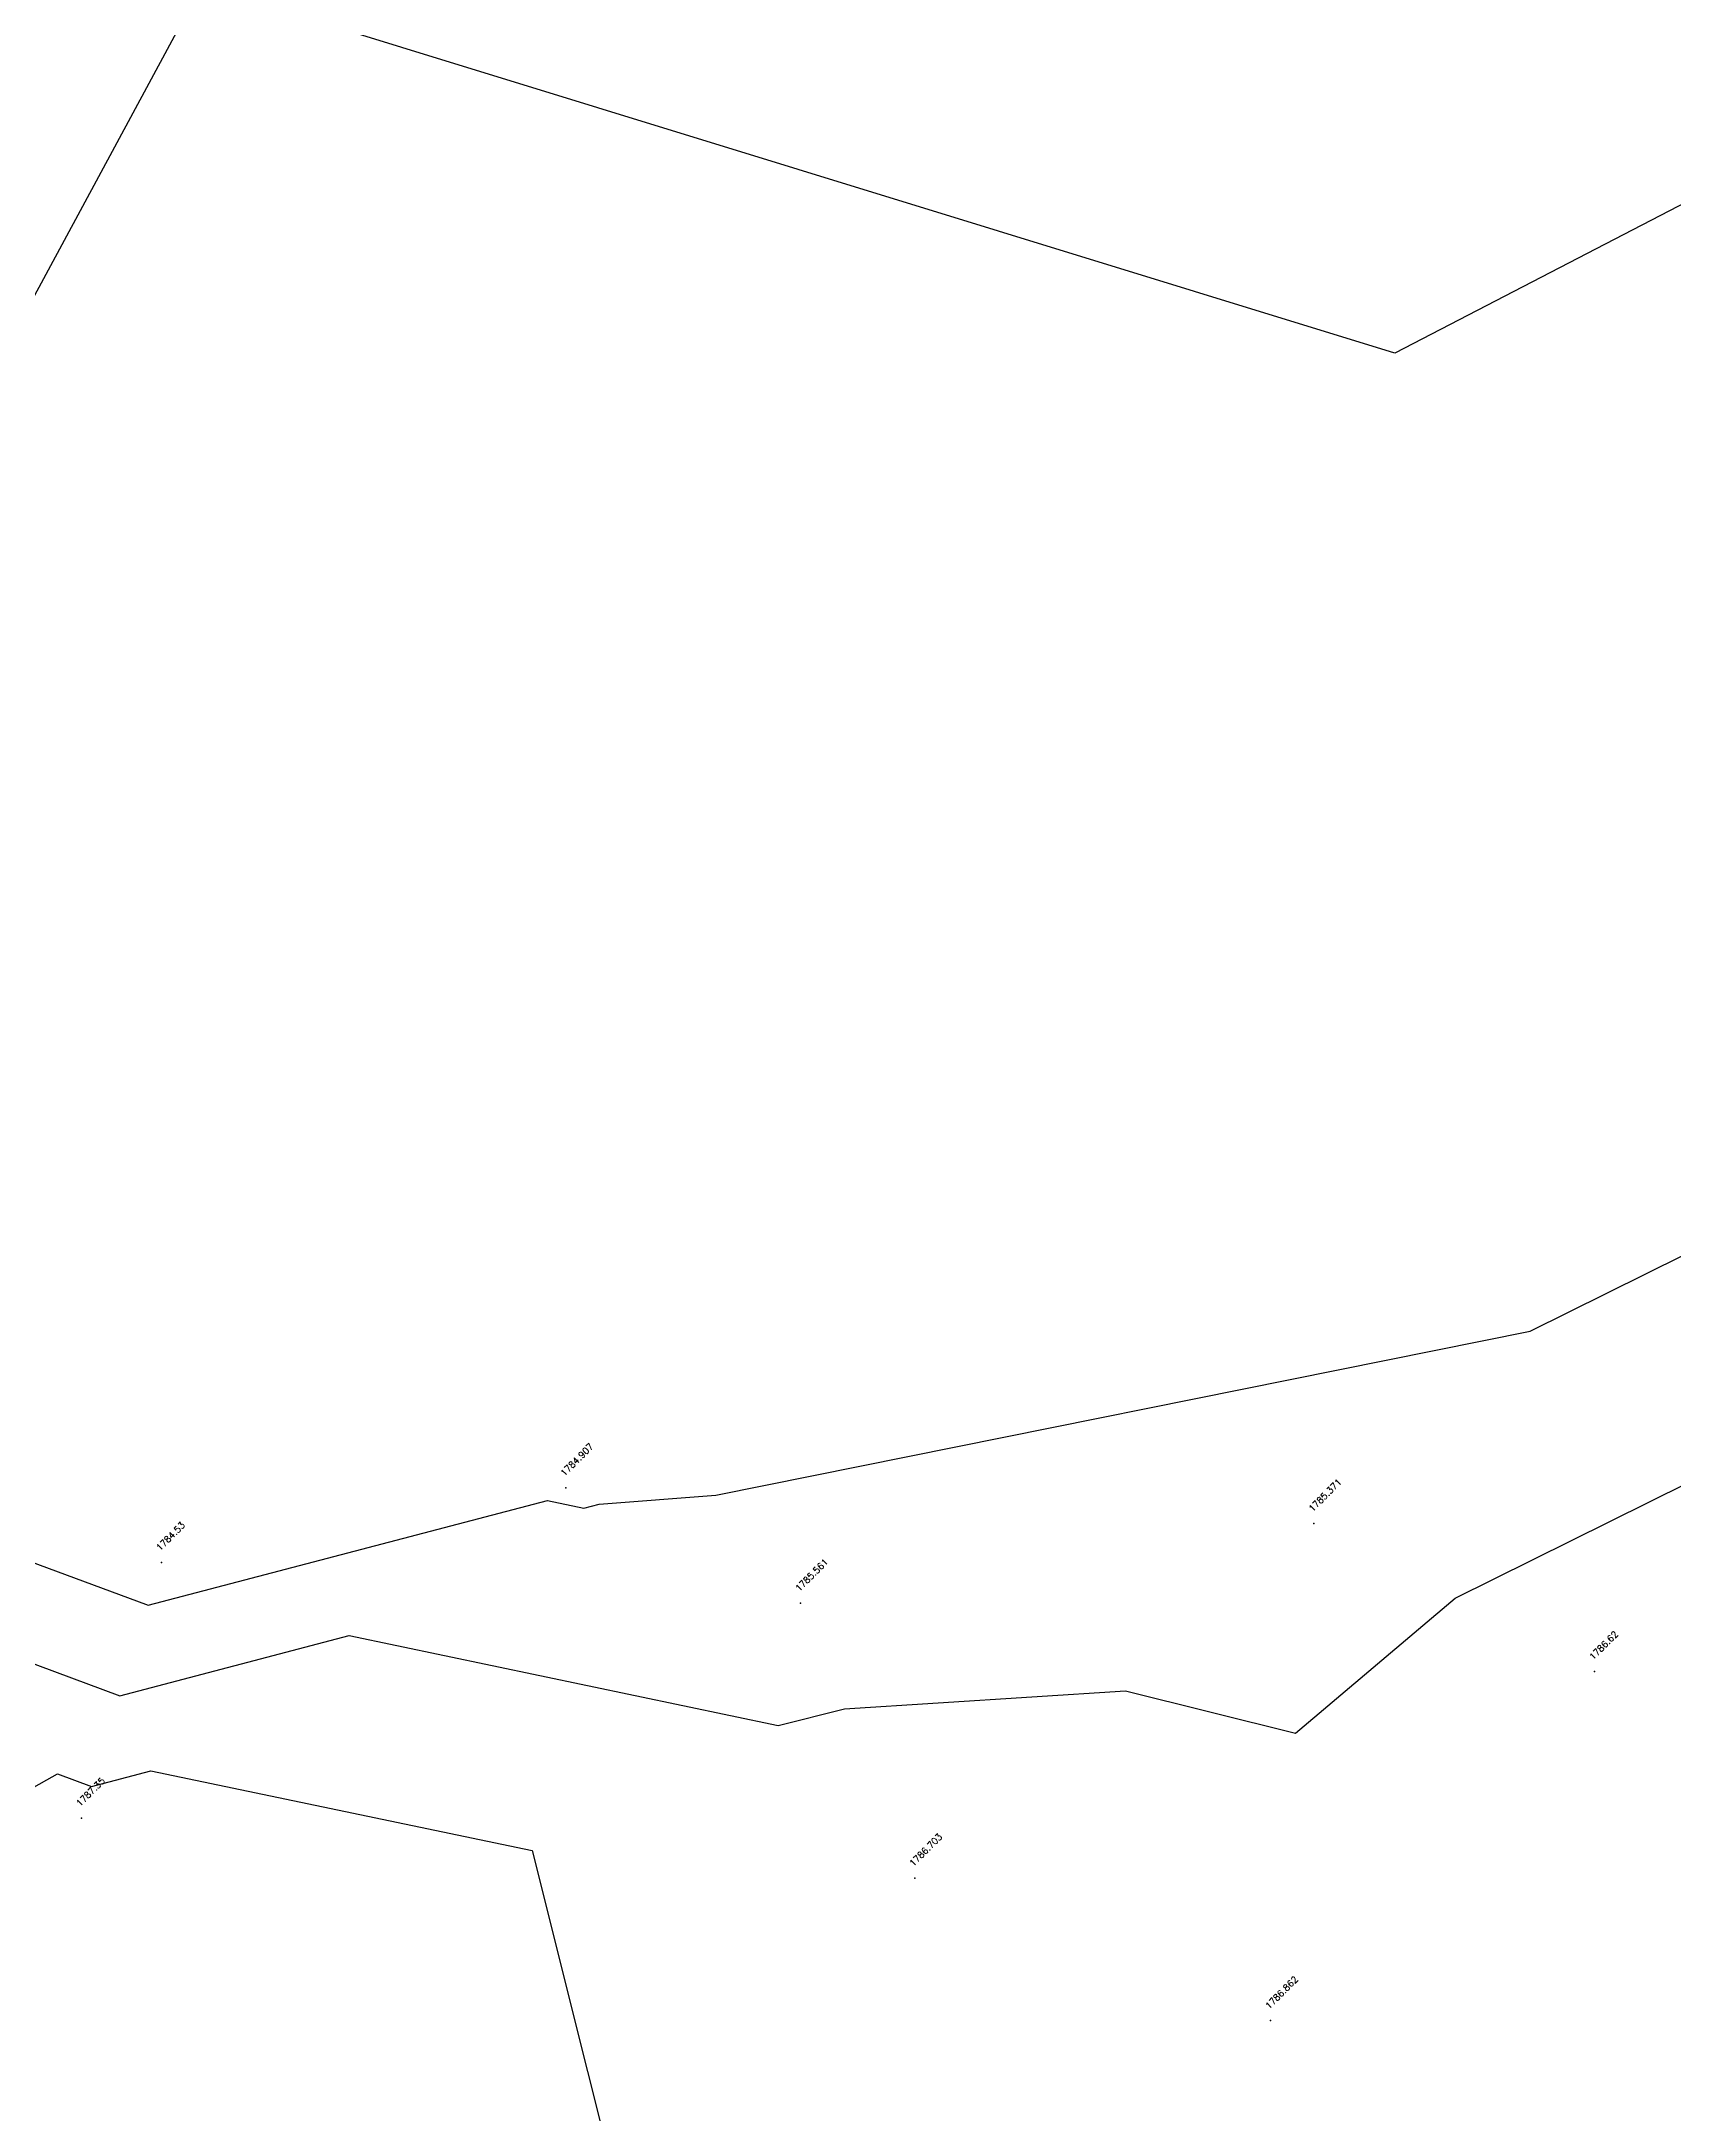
# Model space of a CAD drawing. Header units: inches. Extents: x 9956484 to 9957113, y 272553 to 273016.
# Drawn here: x 9956631.2 to 9956694, y 272677.7 to 272757.5 of the extents above; entities that cross this region are included whole.
import ezdxf
from ezdxf.enums import TextEntityAlignment as Align

# ---------------------------------------------------------------- set-up
doc = ezdxf.new("R2010")
doc.units = ezdxf.units.IN
doc.header["$MEASUREMENT"] = 0
for name, color, linetype in [('Contour', 4, 'Continuous'), ('Index_Contour', 8, 'Continuous'), ('Points', 7, 'Continuous'), ('Points-ELV', 6, 'Continuous'), ('Points-NUM', 4, 'Continuous'), ('Points-TXT', 3, 'Continuous')]:
    doc.layers.add(name, color=color, linetype=linetype)
doc.styles.add('romans', font='romans.shx')

# ---------------------------------------------------------------- blocks, each defined once
blk = doc.blocks.new('POINTS')
at = {"layer": 'Points'}
blk.add_line((0, 0), (0, 0), dxfattribs=at)
blk.add_point((0, 0), dxfattribs=at)
at = {"layer": 'Points-ELV', "style": 'romans'}
blk.add_attdef('ELEV', text='', height=1, rotation=45, dxfattribs=at).set_placement((0, 0), align=Align.BOTTOM_LEFT)
at = {"layer": 'Points-NUM', "style": 'romans'}
blk.add_attdef('PTNUM', text='', height=1, dxfattribs=at).set_placement((0, 0), align=Align.BOTTOM_RIGHT)
at = {"layer": 'Points-TXT', "style": 'romans'}
blk.add_attdef('DESC', text='', height=1, dxfattribs=at).set_placement((0, 0), align=Align.BOTTOM_RIGHT)

msp = doc.modelspace()

# ---------------------------------------------------------------- linework, layer by layer
at = {"layer": 'Contour'}
for points, elevation in [([(9956713.419, 272774.161), (9956708.896, 272758.797), (9956683.221, 272745.484), (9956637.314, 272759.632), (9956620.75, 272728.907), (9956615.648, 272718.536), (9956587.486, 272737.901), (9956586.458, 272737.508), (9956572.91, 272736.768), (9956545.098, 272709.32), (9956546.151, 272711.494), (9956548.783, 272716.917), (9956573.196, 272757.693)], 1784), ([(9956629.135, 272695.689), (9956634.17, 272693.826), (9956642.991, 272696.138), (9956659.494, 272692.686), (9956662.045, 272693.321), (9956672.854, 272694.013), (9956679.401, 272692.386), (9956685.54, 272697.586), (9956694.485, 272702.016), (9956707.466, 272706.838), (9956712.146, 272707.191), (9956722.043, 272709.711), (9956722.738, 272711.076), (9956739.738, 272712.95), (9956745.15, 272712.637), (9956752.395, 272717.185), (9956749.113, 272726.752), (9956728.124, 272728.682), (9956745.925, 272757.435)], 1786), ([(9956608.067, 272677.474), (9956631.773, 272690.82), (9956633.078, 272690.337), (9956635.365, 272690.936), (9956650.035, 272687.869), (9956660.7, 272645.258)], 1787)]:
    msp.add_lwpolyline(points, dxfattribs=dict(at, elevation=elevation))
at = {"layer": 'Index_Contour', "elevation": 1785}
msp.add_lwpolyline([(9956626.496, 272700.559), (9956635.261, 272697.314), (9956650.617, 272701.339), (9956652.021, 272701.046), (9956652.61, 272701.192), (9956657.095, 272701.549), (9956688.416, 272707.853), (9956700.274, 272713.727), (9956705.681, 272715.735), (9956713.315, 272716.311), (9956729.876, 272714.788), (9956742.262, 272716.153), (9956744.517, 272716.023), (9956747.535, 272717.917), (9956746.168, 272721.902), (9956714.287, 272724.835), (9956727.066, 272745.476), (9956732.613, 272764.318)], dxfattribs=at)

# ---------------------------------------------------------------- block references
at = {"layer": 'Points', "linetype": 'Continuous'}
ref = msp.add_blockref('POINTS', (9956651.326, 272701.823, 1784.907), dxfattribs=at)
ref.add_attrib('ELEV', '1784.907', dxfattribs={"layer": 'Points-ELV', "height": 0.25, "rotation": 45, "style": 'romans'}).set_placement((9956651.326, 272702.198, 1784.907), align=Align.BOTTOM_LEFT)
ref = msp.add_blockref('POINTS', (9956680.107, 272700.457, 1785.371), dxfattribs=at)
ref.add_attrib('ELEV', '1785.371', dxfattribs={"layer": 'Points-ELV', "height": 0.25, "rotation": 45, "style": 'romans'}).set_placement((9956680.107, 272700.832, 1785.371), align=Align.BOTTOM_LEFT)
ref = msp.add_blockref('POINTS', (9956635.774, 272698.954, 1784.53), dxfattribs=at)
ref.add_attrib('ELEV', '1784.53', dxfattribs={"layer": 'Points-ELV', "height": 0.25, "rotation": 45, "style": 'romans'}).set_placement((9956635.774, 272699.329, 1784.53), align=Align.BOTTOM_LEFT)
ref = msp.add_blockref('POINTS', (9956660.357, 272697.387, 1785.561), dxfattribs=at)
ref.add_attrib('ELEV', '1785.561', dxfattribs={"layer": 'Points-ELV', "height": 0.25, "rotation": 45, "style": 'romans'}).set_placement((9956660.357, 272697.762, 1785.561), align=Align.BOTTOM_LEFT)
ref = msp.add_blockref('POINTS', (9956690.896, 272694.756, 1786.62), dxfattribs=at)
ref.add_attrib('ELEV', '1786.62', dxfattribs={"layer": 'Points-ELV', "height": 0.25, "rotation": 45, "style": 'romans'}).set_placement((9956690.896, 272695.131, 1786.62), align=Align.BOTTOM_LEFT)
ref = msp.add_blockref('POINTS', (9956632.696, 272689.116, 1787.35), dxfattribs=at)
ref.add_attrib('ELEV', '1787.35', dxfattribs={"layer": 'Points-ELV', "height": 0.25, "rotation": 45, "style": 'romans'}).set_placement((9956632.696, 272689.491, 1787.35), align=Align.BOTTOM_LEFT)
ref = msp.add_blockref('POINTS', (9956664.748, 272686.81, 1786.703), dxfattribs=at)
ref.add_attrib('ELEV', '1786.703', dxfattribs={"layer": 'Points-ELV', "height": 0.25, "rotation": 45, "style": 'romans'}).set_placement((9956664.748, 272687.185, 1786.703), align=Align.BOTTOM_LEFT)
ref = msp.add_blockref('POINTS', (9956678.433, 272681.325, 1786.862), dxfattribs=at)
ref.add_attrib('ELEV', '1786.862', dxfattribs={"layer": 'Points-ELV', "height": 0.25, "rotation": 45, "style": 'romans'}).set_placement((9956678.433, 272681.7, 1786.862), align=Align.BOTTOM_LEFT)

doc.saveas('drawing.dxf')
